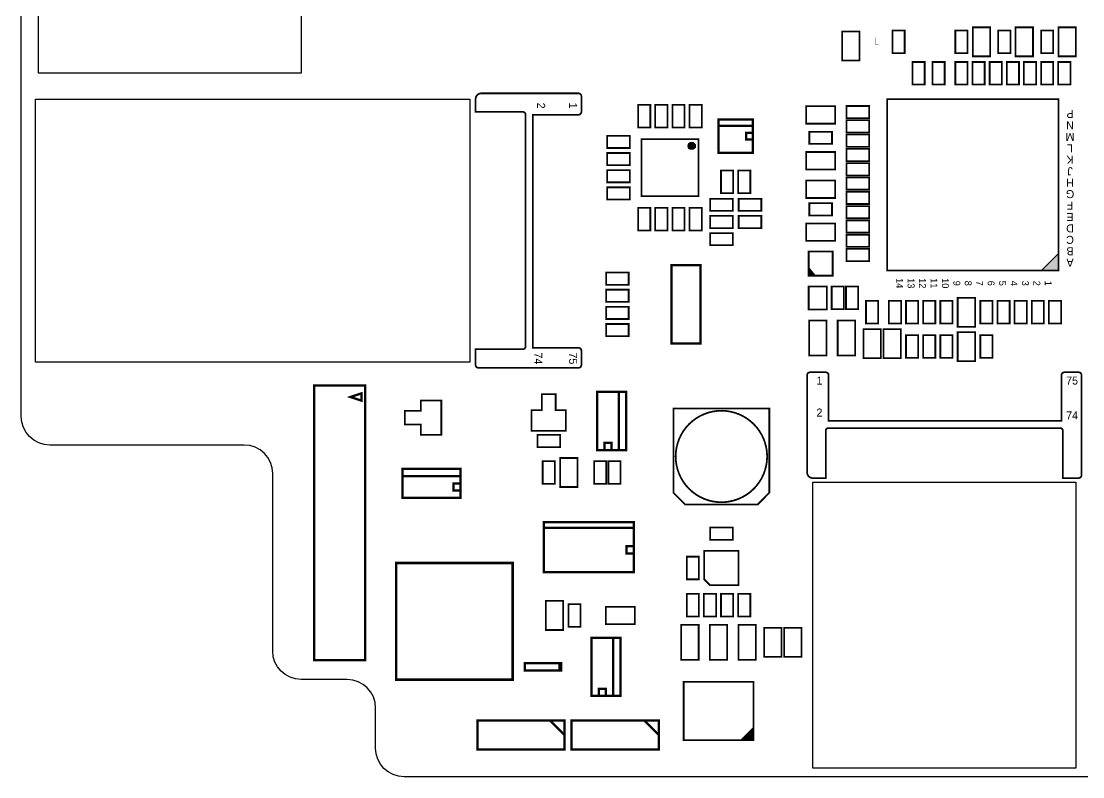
# Model space of a CAD drawing. Extents: x -18 to 363, y 0 to 182.
# Drawn here: x 0 to 92.9, y 1 to 67.1 of the extents above; entities that cross this region are included whole.
import ezdxf
from ezdxf.enums import TextEntityAlignment as Align

# ---------------------------------------------------------------- set-up
doc = ezdxf.new("R2010")
doc.units = 0
doc.header["$MEASUREMENT"] = 0
doc.layers.add('ASSEMBLY_OUTLINES_TOP', color=181, linetype='CONTINUOUS')
doc.layers.add('BOARD_OUTLINE', color=150, linetype='CONTINUOUS')
doc.styles.add('VERIBEST_GERBER_1', font='txt')

msp = doc.modelspace()

# ---------------------------------------------------------------- hatches: boundary and pattern name
at = {"layer": 'ASSEMBLY_OUTLINES_TOP'}
h = msp.add_hatch(color=256, dxfattribs=at)
edge = h.paths.add_edge_path()
edge.add_arc((58.65, 56.15), 0.316228, 0, 360)
for points in [[(90.75, 45.25), (90.75, 46.75), (89.25, 45.25)], [(68.933, 45.459), (68.933, 44.859), (69.433, 44.859)], [(64, 4.25), (64, 5.25), (63, 4.25)]]:
    msp.add_hatch(color=256, dxfattribs=at).paths.add_polyline_path(points, flags=0)

# ---------------------------------------------------------------- linework, layer by layer
for points in [[(1.5, 62.5), (1.5, 137.5), (24.5, 137.5), (24.5, 62.5)], [(1.25, 37.25), (1.25, 60.25), (39.25, 60.25), (39.25, 37.25)], [(90.75, 45.25), (90.75, 46.75), (89.25, 45.25)], [(68.933, 45.459), (68.933, 44.859), (69.433, 44.859)], [(69.25, 1.75), (69.25, 26.75), (92.25, 26.75), (92.25, 1.75)], [(64, 4.25), (64, 5.25), (63, 4.25)]]:
    msp.add_lwpolyline(points, close=True, dxfattribs=at)
for points, const_width in [([(71.805, 63.621), (71.805, 66.161), (73.329, 66.161), (73.329, 63.621)], 0.1524), ([(76.2166, 64.2594), (76.2166, 66.2406), (77.2834, 66.2406), (77.2834, 64.2594)], 0.1524), ([(81.7166, 64.2594), (81.7166, 66.2406), (82.7834, 66.2406), (82.7834, 64.2594)], 0.1524), ([(83.238, 63.98), (83.238, 66.52), (84.762, 66.52), (84.762, 63.98)], 0.1524), ([(85.4666, 64.2594), (85.4666, 66.2406), (86.5334, 66.2406), (86.5334, 64.2594)], 0.1524), ([(86.988, 63.98), (86.988, 66.52), (88.512, 66.52), (88.512, 63.98)], 0.1524), ([(89.2166, 64.2594), (89.2166, 66.2406), (90.2834, 66.2406), (90.2834, 64.2594)], 0.1524), ([(90.738, 63.98), (90.738, 66.52), (92.262, 66.52), (92.262, 63.98)], 0.1524), ([(74.709, 65.017), (74.709, 65.617), (75.009, 65.617), (75.009, 65.017)], 0.02), ([(77.9666, 61.5094), (77.9666, 63.4906), (79.0334, 63.4906), (79.0334, 61.5094)], 0.1524), ([(79.7166, 61.5094), (79.7166, 63.4906), (80.7834, 63.4906), (80.7834, 61.5094)], 0.1524), ([(81.7166, 61.5094), (81.7166, 63.4906), (82.7834, 63.4906), (82.7834, 61.5094)], 0.1524), ([(83.2166, 61.5094), (83.2166, 63.4906), (84.2834, 63.4906), (84.2834, 61.5094)], 0.1524), ([(84.7166, 61.5094), (84.7166, 63.4906), (85.7834, 63.4906), (85.7834, 61.5094)], 0.1524), ([(86.2166, 61.5094), (86.2166, 63.4906), (87.2834, 63.4906), (87.2834, 61.5094)], 0.1524), ([(87.7166, 61.5094), (87.7166, 63.4906), (88.7834, 63.4906), (88.7834, 61.5094)], 0.1524), ([(89.2166, 61.5094), (89.2166, 63.4906), (90.2834, 63.4906), (90.2834, 61.5094)], 0.1524), ([(90.7166, 61.5094), (90.7166, 63.4906), (91.7834, 63.4906), (91.7834, 61.5094)], 0.1524), ([(53.9666, 57.7594), (53.9666, 59.7406), (55.0334, 59.7406), (55.0334, 57.7594)], 0.1524), ([(55.4666, 57.7594), (55.4666, 59.7406), (56.5334, 59.7406), (56.5334, 57.7594)], 0.1524), ([(56.9666, 57.7594), (56.9666, 59.7406), (58.0334, 59.7406), (58.0334, 57.7594)], 0.1524), ([(58.4666, 57.7594), (58.4666, 59.7406), (59.5334, 59.7406), (59.5334, 57.7594)], 0.1524), ([(68.663, 58.097), (68.663, 59.621), (71.203, 59.621), (71.203, 58.097)], 0.1524), ([(72.1924, 58.5756), (72.1924, 59.6424), (74.1736, 59.6424), (74.1736, 58.5756)], 0.1524), ([(75.75, 45.25), (75.75, 60.25), (90.75, 60.25), (90.75, 45.25)], 0.15), ([(61, 55.55), (61, 58.45), (64, 58.45), (64, 55.55)], 0.2032), ([(72.1924, 57.3256), (72.1924, 58.3924), (74.1736, 58.3924), (74.1736, 57.3256)], 0.1524), ([(51.2594, 55.9666), (51.2594, 57.0334), (53.2406, 57.0334), (53.2406, 55.9666)], 0.1524), ([(54.249999, 51.750002), (54.249999, 56.750001), (59.249998, 56.750001), (59.249998, 51.750002)], 0.1524), ([(54.249999, 51.750002), (54.249999, 56.750001), (59.249998, 56.750001), (59.249998, 51.750002)], 0.15), ([(63.43, 56.7), (63.43, 57.3), (64, 57.3), (64, 56.7)], 0.2032), ([(68.9424, 56.3256), (68.9424, 57.3924), (70.9236, 57.3924), (70.9236, 56.3256)], 0.1524), ([(72.1924, 56.0756), (72.1924, 57.1424), (74.1736, 57.1424), (74.1736, 56.0756)], 0.1524), ([(72.1924, 54.8256), (72.1924, 55.8924), (74.1736, 55.8924), (74.1736, 54.8256)], 0.1524), ([(51.2594, 54.4666), (51.2594, 55.5334), (53.2406, 55.5334), (53.2406, 54.4666)], 0.1524), ([(68.663, 54.097), (68.663, 55.621), (71.203, 55.621), (71.203, 54.097)], 0.1524), ([(51.2594, 52.9666), (51.2594, 54.0334), (53.2406, 54.0334), (53.2406, 52.9666)], 0.1524), ([(61.2166, 52.0094), (61.2166, 53.9906), (62.2834, 53.9906), (62.2834, 52.0094)], 0.1524), ([(62.7166, 52.0094), (62.7166, 53.9906), (63.7834, 53.9906), (63.7834, 52.0094)], 0.1524), ([(72.1924, 53.5756), (72.1924, 54.6424), (74.1736, 54.6424), (74.1736, 53.5756)], 0.1524), ([(68.663, 51.597), (68.663, 53.121), (71.203, 53.121), (71.203, 51.597)], 0.1524), ([(72.1924, 52.3256), (72.1924, 53.3924), (74.1736, 53.3924), (74.1736, 52.3256)], 0.1524), ([(51.2594, 51.4666), (51.2594, 52.5334), (53.2406, 52.5334), (53.2406, 51.4666)], 0.1524), ([(72.1924, 51.0756), (72.1924, 52.1424), (74.1736, 52.1424), (74.1736, 51.0756)], 0.1524), ([(60.2594, 50.4666), (60.2594, 51.5334), (62.2406, 51.5334), (62.2406, 50.4666)], 0.1524), ([(62.7594, 50.4666), (62.7594, 51.5334), (64.7406, 51.5334), (64.7406, 50.4666)], 0.1524), ([(68.9424, 50.0756), (68.9424, 51.1424), (70.9236, 51.1424), (70.9236, 50.0756)], 0.1524), ([(53.9666, 48.7594), (53.9666, 50.7406), (55.0334, 50.7406), (55.0334, 48.7594)], 0.1524), ([(55.4666, 48.7594), (55.4666, 50.7406), (56.5334, 50.7406), (56.5334, 48.7594)], 0.1524), ([(56.9666, 48.7594), (56.9666, 50.7406), (58.0334, 50.7406), (58.0334, 48.7594)], 0.1524), ([(58.4666, 48.7594), (58.4666, 50.7406), (59.5334, 50.7406), (59.5334, 48.7594)], 0.1524), ([(72.1924, 49.8256), (72.1924, 50.8924), (74.1736, 50.8924), (74.1736, 49.8256)], 0.1524), ([(60.2594, 48.9666), (60.2594, 50.0334), (62.2406, 50.0334), (62.2406, 48.9666)], 0.1524), ([(62.7594, 48.9666), (62.7594, 50.0334), (64.7406, 50.0334), (64.7406, 48.9666)], 0.1524), ([(68.663, 47.847), (68.663, 49.371), (71.203, 49.371), (71.203, 47.847)], 0.1524), ([(72.1924, 48.5756), (72.1924, 49.6424), (74.1736, 49.6424), (74.1736, 48.5756)], 0.1524), ([(60.2594, 47.4666), (60.2594, 48.5334), (62.2406, 48.5334), (62.2406, 47.4666)], 0.1524), ([(72.1924, 47.3256), (72.1924, 48.3924), (74.1736, 48.3924), (74.1736, 47.3256)], 0.1524), ([(68.883, 44.809), (68.883, 46.909), (70.983, 46.909), (70.983, 44.809)], 0.15), ([(72.1924, 46.0756), (72.1924, 47.1424), (74.1736, 47.1424), (74.1736, 46.0756)], 0.1524), ([(56.88, 38.871), (56.88, 45.729), (59.42, 45.729), (59.42, 38.871)], 0.2032), ([(51.1594, 44.0166), (51.1594, 45.0834), (53.1406, 45.0834), (53.1406, 44.0166)], 0.1524), ([(51.1594, 42.5166), (51.1594, 43.5834), (53.1406, 43.5834), (53.1406, 42.5166)], 0.1524), ([(68.883, 41.859), (68.883, 43.859), (70.483, 43.859), (70.483, 41.859)], 0.15), ([(70.8996, 41.8684), (70.8996, 43.8496), (71.9664, 43.8496), (71.9664, 41.8684)], 0.1524), ([(72.1496, 41.8684), (72.1496, 43.8496), (73.2164, 43.8496), (73.2164, 41.8684)], 0.1524), ([(81.921, 40.339), (81.921, 42.879), (83.445, 42.879), (83.445, 40.339)], 0.1524), ([(51.1594, 41.0166), (51.1594, 42.0834), (53.1406, 42.0834), (53.1406, 41.0166)], 0.1524), ([(73.8996, 40.6184), (73.8996, 42.5996), (74.9664, 42.5996), (74.9664, 40.6184)], 0.1524), ([(75.8996, 40.6184), (75.8996, 42.5996), (76.9664, 42.5996), (76.9664, 40.6184)], 0.1524), ([(77.3996, 40.6184), (77.3996, 42.5996), (78.4664, 42.5996), (78.4664, 40.6184)], 0.1524), ([(78.8996, 40.6184), (78.8996, 42.5996), (79.9664, 42.5996), (79.9664, 40.6184)], 0.1524), ([(80.3996, 40.6184), (80.3996, 42.5996), (81.4664, 42.5996), (81.4664, 40.6184)], 0.1524), ([(83.8996, 40.6184), (83.8996, 42.5996), (84.9664, 42.5996), (84.9664, 40.6184)], 0.1524), ([(85.3996, 40.6184), (85.3996, 42.5996), (86.4664, 42.5996), (86.4664, 40.6184)], 0.1524), ([(86.8996, 40.6184), (86.8996, 42.5996), (87.9664, 42.5996), (87.9664, 40.6184)], 0.1524), ([(88.3996, 40.6184), (88.3996, 42.5996), (89.4664, 42.5996), (89.4664, 40.6184)], 0.1524), ([(89.8996, 40.6184), (89.8996, 42.5996), (90.9664, 42.5996), (90.9664, 40.6184)], 0.1524), ([(68.921, 37.835), (68.921, 40.883), (70.445, 40.883), (70.445, 37.835)], 0.15), ([(71.421, 37.835), (71.421, 40.883), (72.945, 40.883), (72.945, 37.835)], 0.15), ([(51.1594, 39.5166), (51.1594, 40.5834), (53.1406, 40.5834), (53.1406, 39.5166)], 0.1524), ([(73.671, 37.589), (73.671, 40.129), (75.195, 40.129), (75.195, 37.589)], 0.1524), ([(75.421, 37.589), (75.421, 40.129), (76.945, 40.129), (76.945, 37.589)], 0.1524), ([(81.921, 37.339), (81.921, 39.879), (83.445, 39.879), (83.445, 37.339)], 0.1524), ([(77.3996, 37.6184), (77.3996, 39.5996), (78.4664, 39.5996), (78.4664, 37.6184)], 0.1524), ([(78.8996, 37.6184), (78.8996, 39.5996), (79.9664, 39.5996), (79.9664, 37.6184)], 0.1524), ([(80.3996, 37.6184), (80.3996, 39.5996), (81.4664, 39.5996), (81.4664, 37.6184)], 0.1524), ([(83.8996, 37.6184), (83.8996, 39.5996), (84.9664, 39.5996), (84.9664, 37.6184)], 0.1524), ([(25.627, 11.2), (25.627, 35.2), (30.073, 35.2), (30.073, 11.2)], 0.2032), ([(29.755, 34.5175), (28.8025, 34.2), (29.755, 33.8825)], 0.2032), ([(47.65, 31.25), (44.65, 31.25), (44.65, 33.05), (45.55, 33.05), (45.55, 34.45), (46.75, 34.45), (46.75, 33.05), (47.65, 33.05)], 0.15), ([(50.38, 29.56), (50.38, 34.64), (52.92, 34.64), (52.92, 29.56)], 0.2032), ([(36.75, 33.9), (36.75, 30.9), (34.95, 30.9), (34.95, 31.8), (33.55, 31.8), (33.55, 33), (34.95, 33), (34.95, 33.9)], 0.15), ([(65.441, 25.825), (64.425, 24.809), (58.075, 24.809), (57.059, 25.825), (57.059, 33.191), (65.441, 33.191)], 0.1524), ([(45.1594, 29.8166), (45.1594, 30.8834), (47.1406, 30.8834), (47.1406, 29.8166)], 0.1524), ([(51.015, 29.56), (51.015, 30.195), (51.65, 30.195), (51.65, 29.56)], 0.2032), ([(47.138, 26.33), (47.138, 28.87), (48.662, 28.87), (48.662, 26.33)], 0.1524), ([(33.36, 25.38), (33.36, 27.92), (38.44, 27.92), (38.44, 25.38)], 0.2032), ([(45.6166, 26.6094), (45.6166, 28.5906), (46.6834, 28.5906), (46.6834, 26.6094)], 0.1524), ([(50.1166, 26.6094), (50.1166, 28.5906), (51.1834, 28.5906), (51.1834, 26.6094)], 0.1524), ([(51.3666, 26.6094), (51.3666, 28.5906), (52.4334, 28.5906), (52.4334, 26.6094)], 0.1524), ([(37.805, 26.015), (37.805, 26.65), (38.44, 26.65), (38.44, 26.015)], 0.2032), ([(45.713, 18.8775), (45.713, 23.259), (53.587, 23.259), (53.587, 18.8775)], 0.2032), ([(60.2594, 21.7166), (60.2594, 22.7834), (62.2406, 22.7834), (62.2406, 21.7166)], 0.1524), ([(52.952, 20.5285), (52.952, 21.1635), (53.587, 21.1635), (53.587, 20.5285)], 0.2032), ([(60.25, 17.75), (59.75, 18.25), (59.75, 20.75), (62.75, 20.75), (62.75, 17.75)], 0.15), ([(32.8, 9.5), (32.8, 19.7), (43, 19.7), (43, 9.5)], 0.23), ([(58.2166, 18.2594), (58.2166, 20.2406), (59.2834, 20.2406), (59.2834, 18.2594)], 0.1524), ([(58.2166, 15.0094), (58.2166, 16.9906), (59.2834, 16.9906), (59.2834, 15.0094)], 0.1524), ([(59.7166, 15.0094), (59.7166, 16.9906), (60.7834, 16.9906), (60.7834, 15.0094)], 0.1524), ([(61.2166, 15.0094), (61.2166, 16.9906), (62.2834, 16.9906), (62.2834, 15.0094)], 0.1524), ([(62.7166, 15.0094), (62.7166, 16.9906), (63.7834, 16.9906), (63.7834, 15.0094)], 0.1524), ([(45.888, 13.83), (45.888, 16.37), (47.412, 16.37), (47.412, 13.83)], 0.1524), ([(47.8666, 14.1094), (47.8666, 16.0906), (48.9334, 16.0906), (48.9334, 14.1094)], 0.1524), ([(51.13, 14.338), (51.13, 15.862), (53.67, 15.862), (53.67, 14.338)], 0.1524), ([(57.738, 11.226), (57.738, 14.274), (59.262, 14.274), (59.262, 11.226)], 0.15), ([(60.238, 11.226), (60.238, 14.274), (61.762, 14.274), (61.762, 11.226)], 0.15), ([(62.738, 11.226), (62.738, 14.274), (64.262, 14.274), (64.262, 11.226)], 0.15), ([(64.988, 11.48), (64.988, 14.02), (66.512, 14.02), (66.512, 11.48)], 0.1524), ([(66.738, 11.48), (66.738, 14.02), (68.262, 14.02), (68.262, 11.48)], 0.1524), ([(49.88, 8.06), (49.88, 13.14), (52.42, 13.14), (52.42, 8.06)], 0.2032), ([(44.0625, 10.2825), (44.0625, 10.9175), (47.2375, 10.9175), (47.2375, 10.2825)], 0.2032), ([(47.07875, 10.2825), (47.07875, 10.9175), (47.2375, 10.9175), (47.2375, 10.2825)], 0.2032), ([(57.95, 4.2), (57.95, 9.3), (64.05, 9.3), (64.05, 4.2)], 0.152), ([(50.515, 8.06), (50.515, 8.695), (51.15, 8.695), (51.15, 8.06)], 0.2032), ([(39.9, 3.38), (39.9, 5.92), (47.52, 5.92), (47.52, 3.38)], 0.2032), ([(48.15, 3.38), (48.15, 5.92), (55.77, 5.92), (55.77, 3.38)], 0.2032)]:
    msp.add_lwpolyline(points, close=True, dxfattribs=dict(at, const_width=const_width))
for points, const_width in [([(39.75, 37), (39.75, 38.375), (43.875, 38.375, 0.414213562), (44.125, 38.625), (44.125, 58.875, 0.414213562), (43.875, 59.125), (39.75, 59.125), (39.75, 60.25, -0.414213562), (40.25, 60.75), (48.75, 60.75, -0.414213562), (49, 60.5), (49, 59.125, -0.414213562), (48.75, 58.875), (44.75, 58.875), (44.75, 38.5), (48.75, 38.5, -0.414213562), (49, 38.25), (49, 36.999999, -0.414213562), (48.75, 36.749999), (40, 36.75, -0.414213562)], 0.15), ([(92.5, 27.111), (91.125, 27.111), (91.125, 31.236, 0.414213562), (90.875, 31.486), (70.625, 31.486, 0.414213562), (70.375, 31.236), (70.375, 27.111), (69.25, 27.111, -0.414213562), (68.75, 27.611), (68.75, 36.111, -0.414213562), (69, 36.361), (70.375, 36.361, -0.414213562), (70.625, 36.111), (70.625, 32.111), (91, 32.111), (91, 36.111, -0.414213562), (91.25, 36.361), (92.500001, 36.361, -0.414213562), (92.750001, 36.111), (92.75, 27.361, -0.414213562)], 0.15), ([(57.249996, 29, -1), (65.250004, 29, -1)], 0.1524)]:
    msp.add_lwpolyline(points, format="xyb", close=True, dxfattribs=dict(at, const_width=const_width))
at = {"layer": 'ASSEMBLY_OUTLINES_TOP', "const_width": 0.2032}
for points in [[(64, 57.9), (61, 57.9)], [(52.285, 34.64), (52.285, 29.56)], [(33.36, 27.285), (38.44, 27.285)], [(53.587, 22.751), (45.713, 22.751)], [(51.785, 13.14), (51.785, 8.06)], [(46.25, 5.92), (47.52, 4.65)], [(54.5, 5.92), (55.77, 4.65)]]:
    msp.add_lwpolyline(points, dxfattribs=at)
at = {"layer": 'ASSEMBLY_OUTLINES_TOP'}
msp.add_circle((58.65, 56.15), 0.316228, dxfattribs=at)
at = {"layer": 'BOARD_OUTLINE'}
msp.add_lwpolyline([(123, 1), (33.5, 1, -0.414213562), (31, 3.5), (31, 7, 0.414213562), (28.5, 9.5), (24.5, 9.5, -0.414213562), (22, 12), (22, 27.5, 0.414213562), (19.5, 30), (2.5, 30, -0.414213562), (0, 32.5), (0, 147.5, -0.414213562), (2.5, 150), (160.9, 150)], format="xyb", dxfattribs=at)

# ---------------------------------------------------------------- texts
at = {"layer": 'ASSEMBLY_OUTLINES_TOP', "style": 'VERIBEST_GERBER_1'}
for s, p in [('2', (45.48, 59.672)), ('1', (48.274, 59.672)), ('74', (45.226, 37.574)), ('75', (48.274, 37.574))]:
    msp.add_text(s, height=0.7, rotation=270, dxfattribs=at).set_placement(p, align=Align.MIDDLE_CENTER)
for s, p in [('P', (91.75, 59.5)), ('N', (91.75, 58.5)), ('M', (91.75, 57.5)), ('L', (91.75, 56.5)), ('K', (91.75, 55.5)), ('J', (91.75, 54.5)), ('H', (91.75, 53.5)), ('G', (91.75, 52.5)), ('F', (91.75, 51.5)), ('E', (91.75, 50.5)), ('D', (91.75, 49.5)), ('C', (91.75, 48.5)), ('B', (91.75, 47.5)), ('A', (91.75, 46.5))]:
    msp.add_text(s, height=0.7, rotation=180, dxfattribs=at).set_placement(p, align=Align.BOTTOM_CENTER)
for s, p in [('14', (77.142775, 44.142775)), ('13', (78.142775, 44.142775)), ('12', (79.142775, 44.142775)), ('11', (80.142775, 44.142775)), ('10', (81.142775, 44.142775)), ('9', (82.142775, 44.142775)), ('8', (83.142775, 44.142775)), ('7', (84.142775, 44.142775)), ('6', (85.142775, 44.142775)), ('5', (86.142775, 44.142775)), ('4', (87.142775, 44.142775)), ('3', (88.142775, 44.142775)), ('2', (89.142775, 44.142775)), ('1', (90.142775, 44.142775))]:
    msp.add_text(s, height=0.6, rotation=270, dxfattribs=at).set_placement(p, align=Align.TOP_CENTER)
for s, p in [('1', (69.828, 35.635)), ('75', (91.926, 35.635)), ('2', (69.828, 32.841)), ('74', (91.926, 32.587))]:
    msp.add_text(s, height=0.7, dxfattribs=at).set_placement(p, align=Align.MIDDLE_CENTER)

doc.saveas('drawing.dxf')
